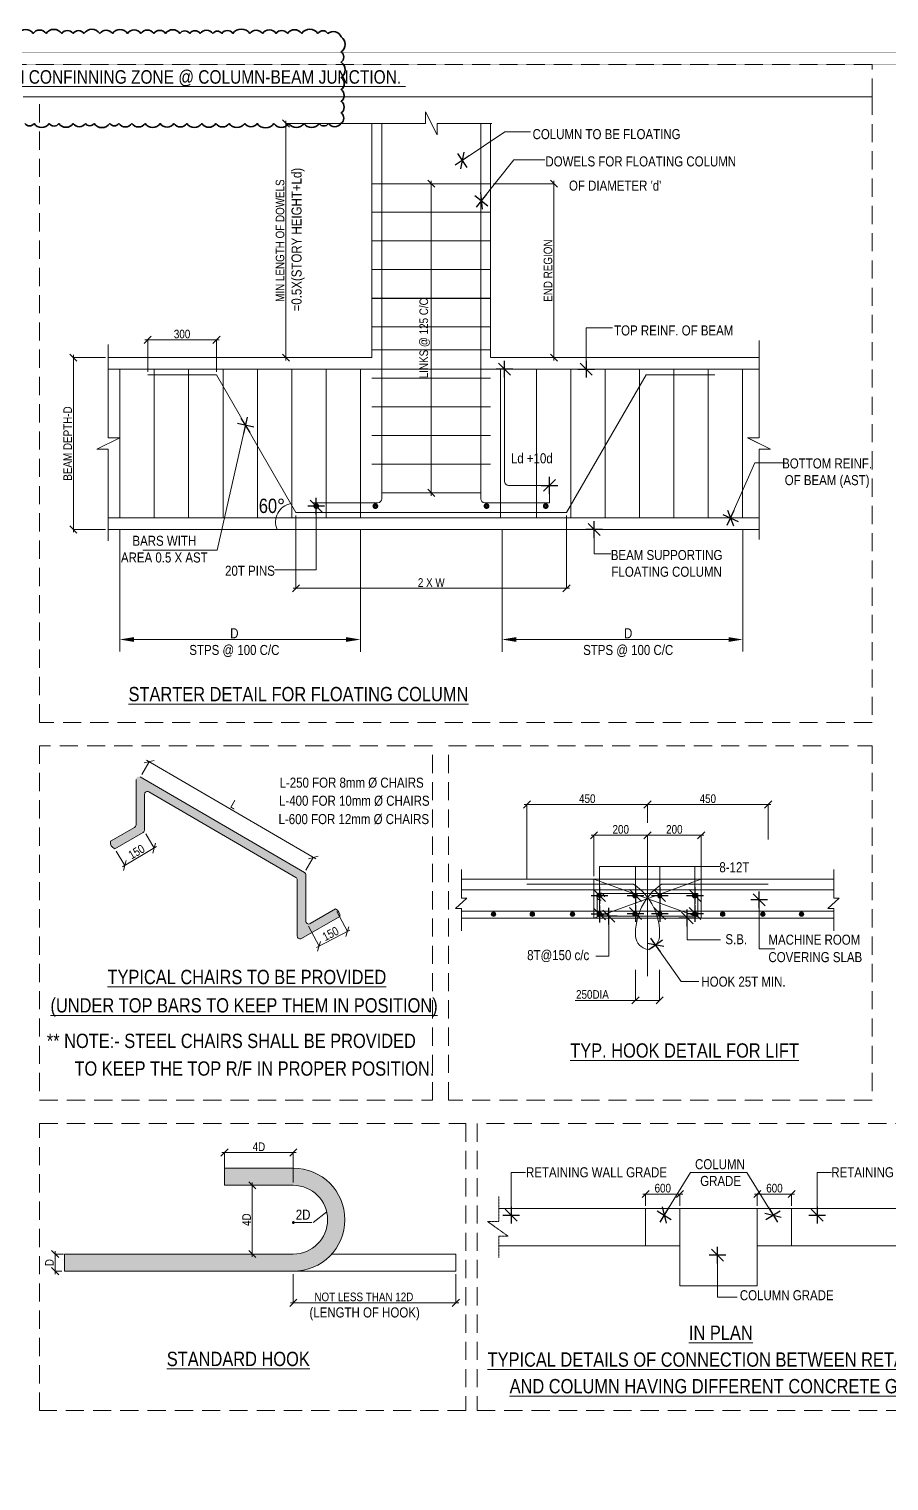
# Model space of a CAD drawing. Header units: millimetres. Extents: x 1112055 to 3390982, y -148532 to 766891.
# Drawn here: x 2578065 to 2608100, y 265934 to 316647 of the extents above; entities that cross this region are included whole.
import ezdxf
from ezdxf.enums import TextEntityAlignment as Align

# ---------------------------------------------------------------- set-up
doc = ezdxf.new("R2010")
doc.units = ezdxf.units.MM
doc.header["$PDMODE"] = 35
doc.header["$PDSIZE"] = -25
doc.linetypes.add('Hidden', pattern=[9.525, 6.35, -3.175])
for name, color, linetype, lineweight in [('B BEAM', 148, 'Continuous', 13), ('B BEAM IN LINE', 250, 'Continuous', 0), ('B COLUMN', 1, 'Hidden', 9), ('B FOOTING', 49, 'Continuous', 20), ('B STEEL', 34, 'Continuous', 15), ('B STEEL TEXT', 7, 'Continuous', 15), ('B TITLE BLOCK', 250, 'Continuous', 0), ('B-COL NO', 7, 'Continuous', 5), ('B-P.C.C', 250, 'Continuous', 9), ('B-ST DIM', 250, 'Continuous', 18)]:
    doc.layers.add(name, color=color, linetype=linetype, lineweight=lineweight)
doc.styles.add('Q1', font='g13f12d.shx', dxfattribs={"width": 0.8})
doc.styles.add('rom100', font='romans.shx', dxfattribs={"width": 0.85})
doc.styles.add('SWINC', font='swissc.ttf')
doc.dimstyles.new('BH-STD', dxfattribs={"dimscale": 0, "dimtxt": 230, "dimasz": 125, "dimexe": 0, "dimexo": 100, "dimgap": 50, "dimtad": 1, "dimdec": 0, "dimzin": 1, "dimdsep": 46, "dimtxsty": 'Q1', "dimblk": 'ARCHTICK', "dimcen": 1, "dimdle": 100, "dimclrd": 250, "dimclre": 250, "dimclrt": 256, "dimadec": 0, "dimazin": 0, "dimtfac": 1, "dimtdec": 0, "dimtix": 1, "dimtofl": 0, "dimtmove": 0, "dimatfit": 2, "dimfxl": 1, "dimtolj": 1, "dimtzin": 0, "dimlwd": 9, "dimlwe": 9, "dimarcsym": 0})
doc.dimstyles.new('MM100', dxfattribs={"dimscale": 100, "dimtxt": 3, "dimasz": 0.5, "dimexe": 0.5, "dimexo": 1, "dimgap": 0.375, "dimtad": 1, "dimdec": 0, "dimdsep": 46, "dimtxsty": 'rom100', "dimblk1": 'TICK', "dimblk2": 'TICK', "dimsah": 1, "dimcen": 1, "dimdle": 0.5, "dimse1": 1, "dimse2": 1, "dimclrd": 256, "dimclre": 256, "dimclrt": 256, "dimadec": 0, "dimazin": 0, "dimtfac": 1, "dimtdec": 0, "dimtix": 1, "dimtmove": 0, "dimatfit": 3, "dimldrblk": 'TICK', "dimfxl": 1, "dimtolj": 1, "dimtzin": 0, "dimarcsym": 0})

# ---------------------------------------------------------------- blocks, each defined once
blk = doc.blocks.new('_Oblique')
at = {"color": 0, "linetype": 'ByBlock', "lineweight": -2}
blk.add_line((-0.5, -0.5), (0.5, 0.5), dxfattribs=at)
blk = doc.blocks.new('*D2458')
at = {"layer": 'B-ST DIM', "lineweight": 0, "transparency": 16777216}
for p, q in [((2578978, 273960), (2578978, 273160)), ((2579264, 273860), (2578978, 273860)), ((2579205, 273260), (2578978, 273260))]:
    blk.add_line(p, q, dxfattribs=at)
at = {"layer": 'Defpoints', "color": 0, "transparency": 16777216}
for p in [(2579364, 273860), (2578978, 273260), (2579305, 273260)]:
    blk.add_point(p, dxfattribs=at)
at = {"layer": 'B-ST DIM', "lineweight": 0, "transparency": 16777216, "xscale": 250, "yscale": 250, "zscale": 250}
for p, rotation in [((2578978, 273860), 90), ((2578978, 273260), 270)]:
    blk.add_blockref('_Oblique', p, dxfattribs=dict(at, rotation=rotation))
at = {"layer": 'B-ST DIM', "color": 6, "transparency": 16777216, "insert": (2578778, 273560), "char_height": 300, "attachment_point": 5, "rotation": 90, "style": 'SWINC'}
blk.add_mtext('\\A1;D', dxfattribs=at)
blk = doc.blocks.new('*D2398')
at = {"layer": 'B-ST DIM', "lineweight": 0, "transparency": 16777216}
for p, q in [((2584794, 277406), (2587394, 277406)), ((2584894, 276360), (2584894, 277406)), ((2587294, 276360), (2587294, 277406))]:
    blk.add_line(p, q, dxfattribs=at)
at = {"layer": 'Defpoints', "color": 0, "transparency": 16777216}
for p in [(2587294, 277406), (2584894, 276260), (2587294, 276260)]:
    blk.add_point(p, dxfattribs=at)
at = {"layer": 'B-ST DIM', "lineweight": 0, "transparency": 16777216, "xscale": 250, "yscale": 250, "zscale": 250, "rotation": 180}
blk.add_blockref('_Oblique', (2584894, 277406), dxfattribs=at)
at = {"layer": 'B-ST DIM', "lineweight": 0, "transparency": 16777216, "xscale": 250, "yscale": 250, "zscale": 250}
blk.add_blockref('_Oblique', (2587294, 277406), dxfattribs=at)
at = {"layer": 'B-ST DIM', "color": 6, "transparency": 16777216, "insert": (2586094, 277607), "char_height": 300, "attachment_point": 5, "style": 'SWINC'}
blk.add_mtext('\\A1;4D', dxfattribs=at)
blk = doc.blocks.new('*D2399')
at = {"layer": 'B-ST DIM', "lineweight": 0, "transparency": 16777216}
for p, q in [((2584994, 276260), (2585862, 276260)), ((2585862, 276360), (2585862, 273760)), ((2584994, 273860), (2585862, 273860))]:
    blk.add_line(p, q, dxfattribs=at)
at = {"layer": 'Defpoints', "color": 0, "transparency": 16777216}
for p in [(2584894, 276260), (2584894, 273860), (2585862, 273860)]:
    blk.add_point(p, dxfattribs=at)
at = {"layer": 'B-ST DIM', "lineweight": 0, "transparency": 16777216, "xscale": 250, "yscale": 250, "zscale": 250}
for p, rotation in [((2585862, 276260), 90), ((2585862, 273860), 270)]:
    blk.add_blockref('_Oblique', p, dxfattribs=dict(at, rotation=rotation))
at = {"layer": 'B-ST DIM', "color": 6, "transparency": 16777216, "insert": (2585662, 275060), "char_height": 300, "attachment_point": 5, "rotation": 90, "style": 'SWINC'}
blk.add_mtext('\\A1;4D', dxfattribs=at)
blk = doc.blocks.new('_ArchTick')
at = {"color": 0, "linetype": 'ByBlock', "const_width": 0.15}
blk.add_lwpolyline([(-0.5, -0.5), (0.5, 0.5)], dxfattribs=at)
blk = doc.blocks.new('*D2400')
at = {"layer": 'B-ST DIM', "lineweight": 0, "transparency": 16777216}
for p, q in [((2587294, 273160), (2587294, 272154)), ((2592972, 273160), (2592972, 272154)), ((2587194, 272154), (2593072, 272154))]:
    blk.add_line(p, q, dxfattribs=at)
at = {"layer": 'Defpoints', "color": 0, "transparency": 16777216}
for p in [(2587294, 273260), (2592972, 273260), (2592972, 272154)]:
    blk.add_point(p, dxfattribs=at)
at = {"layer": 'B-ST DIM', "lineweight": 0, "transparency": 16777216, "xscale": 250, "yscale": 250, "zscale": 250, "rotation": 180}
blk.add_blockref('_Oblique', (2587294, 272154), dxfattribs=at)
at = {"layer": 'B-ST DIM', "lineweight": 0, "transparency": 16777216, "xscale": 250, "yscale": 250, "zscale": 250}
blk.add_blockref('_Oblique', (2592972, 272154), dxfattribs=at)
at = {"layer": 'B-ST DIM', "color": 6, "transparency": 16777216, "insert": (2589759, 272361), "char_height": 300, "attachment_point": 5, "style": 'SWINC'}
blk.add_mtext('\\A1;NOT LESS THAN 12D', dxfattribs=at)
blk = doc.blocks.new('*D2401')
at = {"layer": 'B-ST DIM', "lineweight": 0, "transparency": 16777216}
for p, q in [((2582522, 288089), (2581324, 287379)), ((2582139, 288539), (2582436, 288038)), ((2581113, 287932), (2581410, 287430))]:
    blk.add_line(p, q, dxfattribs=at)
at = {"layer": 'Defpoints', "color": 0, "transparency": 16777216}
for p in [(2582088, 288625), (2581062, 288018), (2581410, 287430)]:
    blk.add_point(p, dxfattribs=at)
at = {"layer": 'B-ST DIM', "lineweight": 0, "transparency": 16777216, "xscale": 250, "yscale": 250, "zscale": 250}
for p, rotation in [((2582436, 288038), 30.64380452613526), ((2581410, 287430), 210.6438045261353)]:
    blk.add_blockref('_Oblique', p, dxfattribs=dict(at, rotation=rotation))
at = {"layer": 'B-ST DIM', "color": 6, "transparency": 16777216, "insert": (2581819, 287910), "char_height": 300, "attachment_point": 5, "rotation": 30.6438, "style": 'SWINC'}
blk.add_mtext('\\A1;150', dxfattribs=at)
blk = doc.blocks.new('*D2402')
at = {"layer": 'B-ST DIM', "lineweight": 0, "transparency": 16777216}
for p, q in [((2582173, 291106), (2588079, 287664)), ((2582002, 290613), (2582260, 291056)), ((2587734, 287271), (2587992, 287714))]:
    blk.add_line(p, q, dxfattribs=at)
at = {"layer": 'Defpoints', "color": 0, "transparency": 16777216}
for p in [(2581951, 290526), (2587992, 287714), (2587684, 287185)]:
    blk.add_point(p, dxfattribs=at)
at = {"layer": 'B-ST DIM', "lineweight": 0, "transparency": 16777216, "xscale": 250, "yscale": 250, "zscale": 250}
for p, rotation in [((2582260, 291056), 149.7623247174604), ((2587992, 287714), 329.7623247174605)]:
    blk.add_blockref('_Oblique', p, dxfattribs=dict(at, rotation=rotation))
at = {"layer": 'B-ST DIM', "color": 6, "transparency": 16777216, "insert": (2585227, 289558), "char_height": 300, "attachment_point": 5, "rotation": 329.7623, "style": 'SWINC'}
blk.add_mtext('\\A1;L', dxfattribs=at)
blk = doc.blocks.new('*D2403')
at = {"layer": 'B-ST DIM', "lineweight": 0, "transparency": 16777216}
for p, q in [((2588819, 285825), (2589184, 285121)), ((2587830, 285312), (2588195, 284608)), ((2588106, 284562), (2589273, 285167))]:
    blk.add_line(p, q, dxfattribs=at)
at = {"layer": 'Defpoints', "color": 0, "transparency": 16777216}
for p in [(2588773, 285914), (2587784, 285400), (2589184, 285121)]:
    blk.add_point(p, dxfattribs=at)
at = {"layer": 'B-ST DIM', "lineweight": 0, "transparency": 16777216, "xscale": 250, "yscale": 250, "zscale": 250}
for p, rotation in [((2589184, 285121), 27.42871202112478), ((2588195, 284608), 207.4287120211248)]:
    blk.add_blockref('_Oblique', p, dxfattribs=dict(at, rotation=rotation))
at = {"layer": 'B-ST DIM', "color": 6, "transparency": 16777216, "insert": (2588596, 285046), "char_height": 300, "attachment_point": 5, "rotation": 27.4287, "style": 'SWINC'}
blk.add_mtext('\\A1;150', dxfattribs=at)
blk = doc.blocks.new('TICK')
for p, q in [((-1.17, 0), (1.17, 0)), ((-0.83, -0.83), (0.83, 0.83)), ((0, -1.17), (0, 1.17))]:
    blk.add_line(p, q)
blk = doc.blocks.new('*D2404')
at = {"layer": 'B-ST DIM', "lineweight": 0, "transparency": 16777216}
for p, q in [((2599248, 283788), (2599248, 282721)), ((2600088, 283788), (2600088, 282721)), ((2599248, 282721), (2597138, 282721)), ((2600088, 282721), (2599148, 282721))]:
    blk.add_line(p, q, dxfattribs=at)
at = {"layer": 'Defpoints', "color": 0, "transparency": 16777216}
for p in [(2599248, 283888), (2600088, 283888), (2600088, 282721)]:
    blk.add_point(p, dxfattribs=at)
at = {"layer": 'B-ST DIM', "lineweight": 0, "transparency": 16777216, "xscale": 250, "yscale": 250, "zscale": 250, "rotation": 180}
blk.add_blockref('_Oblique', (2599248, 282721), dxfattribs=at)
at = {"layer": 'B-ST DIM', "lineweight": 0, "transparency": 16777216, "xscale": 250, "yscale": 250, "zscale": 250}
blk.add_blockref('_Oblique', (2600088, 282721), dxfattribs=at)
at = {"layer": 'B-ST DIM', "color": 6, "transparency": 16777216, "insert": (2597743, 282925), "char_height": 300, "attachment_point": 5, "style": 'SWINC'}
blk.add_mtext('\\A1;250DIA', dxfattribs=at)
blk = doc.blocks.new('*D2405')
at = {"layer": 'B-ST DIM', "lineweight": 0, "transparency": 16777216}
for p, q in [((2601639, 288487), (2599568, 288487)), ((2599668, 287092), (2599668, 288487)), ((2601539, 286982), (2601539, 288487))]:
    blk.add_line(p, q, dxfattribs=at)
at = {"layer": 'Defpoints', "color": 0, "transparency": 16777216}
for p in [(2599668, 288487), (2599668, 286992), (2601539, 286882)]:
    blk.add_point(p, dxfattribs=at)
at = {"layer": 'B-ST DIM', "lineweight": 0, "transparency": 16777216, "xscale": 250, "yscale": 250, "zscale": 250, "rotation": 180}
blk.add_blockref('_Oblique', (2599668, 288487), dxfattribs=at)
at = {"layer": 'B-ST DIM', "lineweight": 0, "transparency": 16777216, "xscale": 250, "yscale": 250, "zscale": 250}
blk.add_blockref('_Oblique', (2601539, 288487), dxfattribs=at)
at = {"layer": 'B-ST DIM', "color": 6, "transparency": 16777216, "insert": (2600604, 288691), "char_height": 300, "attachment_point": 5, "style": 'SWINC'}
blk.add_mtext('\\A1;200', dxfattribs=at)
blk = doc.blocks.new('*D2406')
at = {"layer": 'B-ST DIM', "lineweight": 0, "transparency": 16777216}
for p, q in [((2603979, 289559), (2599568, 289559)), ((2599668, 288925), (2599668, 289559)), ((2603879, 288341), (2603879, 289559))]:
    blk.add_line(p, q, dxfattribs=at)
at = {"layer": 'Defpoints', "color": 0, "transparency": 16777216}
for p in [(2599668, 289559), (2599668, 288825), (2603879, 288241)]:
    blk.add_point(p, dxfattribs=at)
at = {"layer": 'B-ST DIM', "lineweight": 0, "transparency": 16777216, "xscale": 250, "yscale": 250, "zscale": 250, "rotation": 180}
blk.add_blockref('_Oblique', (2599668, 289559), dxfattribs=at)
at = {"layer": 'B-ST DIM', "lineweight": 0, "transparency": 16777216, "xscale": 250, "yscale": 250, "zscale": 250}
blk.add_blockref('_Oblique', (2603879, 289559), dxfattribs=at)
at = {"layer": 'B-ST DIM', "color": 6, "transparency": 16777216, "insert": (2601773, 289763), "char_height": 300, "attachment_point": 5, "style": 'SWINC'}
blk.add_mtext('\\A1;450', dxfattribs=at)
blk = doc.blocks.new('*D2407')
at = {"layer": 'B-ST DIM', "lineweight": 0, "transparency": 16777216}
for p, q in [((2595357, 289559), (2599768, 289559)), ((2595457, 286955), (2595457, 289559)), ((2599668, 288925), (2599668, 289559))]:
    blk.add_line(p, q, dxfattribs=at)
at = {"layer": 'Defpoints', "color": 0, "transparency": 16777216}
for p in [(2599668, 289559), (2599668, 288825), (2595457, 286855)]:
    blk.add_point(p, dxfattribs=at)
at = {"layer": 'B-ST DIM', "lineweight": 0, "transparency": 16777216, "xscale": 250, "yscale": 250, "zscale": 250, "rotation": 180}
blk.add_blockref('_Oblique', (2595457, 289559), dxfattribs=at)
at = {"layer": 'B-ST DIM', "lineweight": 0, "transparency": 16777216, "xscale": 250, "yscale": 250, "zscale": 250}
blk.add_blockref('_Oblique', (2599668, 289559), dxfattribs=at)
at = {"layer": 'B-ST DIM', "color": 6, "transparency": 16777216, "insert": (2597563, 289763), "char_height": 300, "attachment_point": 5, "style": 'SWINC'}
blk.add_mtext('\\A1;450', dxfattribs=at)
blk = doc.blocks.new('*D2408')
at = {"layer": 'B-ST DIM', "lineweight": 0, "transparency": 16777216}
for p, q in [((2597697, 288487), (2599768, 288487)), ((2597797, 287055), (2597797, 288487)), ((2599668, 287092), (2599668, 288487))]:
    blk.add_line(p, q, dxfattribs=at)
at = {"layer": 'Defpoints', "color": 0, "transparency": 16777216}
for p in [(2599668, 288487), (2597797, 286955), (2599668, 286992)]:
    blk.add_point(p, dxfattribs=at)
at = {"layer": 'B-ST DIM', "lineweight": 0, "transparency": 16777216, "xscale": 250, "yscale": 250, "zscale": 250, "rotation": 180}
blk.add_blockref('_Oblique', (2597797, 288487), dxfattribs=at)
at = {"layer": 'B-ST DIM', "lineweight": 0, "transparency": 16777216, "xscale": 250, "yscale": 250, "zscale": 250}
blk.add_blockref('_Oblique', (2599668, 288487), dxfattribs=at)
at = {"layer": 'B-ST DIM', "color": 6, "transparency": 16777216, "insert": (2598732, 288691), "char_height": 300, "attachment_point": 5, "style": 'SWINC'}
blk.add_mtext('\\A1;200', dxfattribs=at)
blk = doc.blocks.new('*D2420')
at = {"layer": 'B-ST DIM', "lineweight": 0, "transparency": 16777216}
for p, q in [((2600900, 275956), (2599500, 275956)), ((2599600, 275549), (2599600, 275956)), ((2600800, 275549), (2600800, 275956))]:
    blk.add_line(p, q, dxfattribs=at)
at = {"layer": 'Defpoints', "color": 0, "transparency": 16777216}
for p in [(2599600, 275956), (2599600, 275449), (2600800, 275449)]:
    blk.add_point(p, dxfattribs=at)
at = {"layer": 'B-ST DIM', "lineweight": 0, "transparency": 16777216, "xscale": 250, "yscale": 250, "zscale": 250, "rotation": 180}
blk.add_blockref('_Oblique', (2599600, 275956), dxfattribs=at)
at = {"layer": 'B-ST DIM', "lineweight": 0, "transparency": 16777216, "xscale": 250, "yscale": 250, "zscale": 250}
blk.add_blockref('_Oblique', (2600800, 275956), dxfattribs=at)
at = {"layer": 'B-ST DIM', "color": 6, "transparency": 16777216, "insert": (2600200, 276160), "char_height": 300, "attachment_point": 5, "style": 'SWINC'}
blk.add_mtext('\\A1;600', dxfattribs=at)
blk = doc.blocks.new('*D2421')
at = {"layer": 'B-ST DIM', "lineweight": 0, "transparency": 16777216}
for p, q in [((2603400, 275956), (2604800, 275956)), ((2603500, 275549), (2603500, 275956)), ((2604700, 275549), (2604700, 275956))]:
    blk.add_line(p, q, dxfattribs=at)
at = {"layer": 'Defpoints', "color": 0, "transparency": 16777216}
for p in [(2604700, 275956), (2603500, 275449), (2604700, 275449)]:
    blk.add_point(p, dxfattribs=at)
at = {"layer": 'B-ST DIM', "lineweight": 0, "transparency": 16777216, "xscale": 250, "yscale": 250, "zscale": 250, "rotation": 180}
blk.add_blockref('_Oblique', (2603500, 275956), dxfattribs=at)
at = {"layer": 'B-ST DIM', "lineweight": 0, "transparency": 16777216, "xscale": 250, "yscale": 250, "zscale": 250}
blk.add_blockref('_Oblique', (2604700, 275956), dxfattribs=at)
at = {"layer": 'B-ST DIM', "color": 6, "transparency": 16777216, "insert": (2604100, 276160), "char_height": 300, "attachment_point": 5, "style": 'SWINC'}
blk.add_mtext('\\A1;600', dxfattribs=at)
blk = doc.blocks.new('*D2427')
at = {"layer": 'B-ST DIM', "lineweight": 0, "transparency": 16777216}
for p, q in [((2579614, 305269), (2579614, 299069)), ((2580733, 305169), (2579614, 305169)), ((2580733, 299169), (2579614, 299169))]:
    blk.add_line(p, q, dxfattribs=at)
at = {"layer": 'Defpoints', "color": 0, "transparency": 16777216}
for p in [(2580833, 305169), (2579614, 299169), (2580833, 299169)]:
    blk.add_point(p, dxfattribs=at)
at = {"layer": 'B-ST DIM', "lineweight": 0, "transparency": 16777216, "xscale": 250, "yscale": 250, "zscale": 250}
for p, rotation in [((2579614, 305169), 90), ((2579614, 299169), 270)]:
    blk.add_blockref('_Oblique', p, dxfattribs=dict(at, rotation=rotation))
at = {"layer": 'B-ST DIM', "color": 6, "transparency": 16777216, "insert": (2579414, 302169), "char_height": 300, "attachment_point": 5, "rotation": 90, "style": 'SWINC'}
blk.add_mtext('\\A1;BEAM DEPTH-D', dxfattribs=at)
blk = doc.blocks.new('*D2428')
at = {"layer": 'B-ST DIM', "lineweight": 0, "transparency": 16777216}
for p, q in [((2584710, 305789), (2582110, 305789)), ((2582210, 304669), (2582210, 305789)), ((2584610, 304669), (2584610, 305789))]:
    blk.add_line(p, q, dxfattribs=at)
at = {"layer": 'Defpoints', "color": 0, "transparency": 16777216}
for p in [(2582210, 305789), (2582210, 304569), (2584610, 304569)]:
    blk.add_point(p, dxfattribs=at)
at = {"layer": 'B-ST DIM', "lineweight": 0, "transparency": 16777216, "xscale": 250, "yscale": 250, "zscale": 250, "rotation": 180}
blk.add_blockref('_Oblique', (2582210, 305789), dxfattribs=at)
at = {"layer": 'B-ST DIM', "lineweight": 0, "transparency": 16777216, "xscale": 250, "yscale": 250, "zscale": 250}
blk.add_blockref('_Oblique', (2584610, 305789), dxfattribs=at)
at = {"layer": 'B-ST DIM', "color": 6, "transparency": 16777216, "insert": (2583410, 305992), "char_height": 300, "attachment_point": 5, "style": 'SWINC'}
blk.add_mtext('\\A1;300', dxfattribs=at)
blk = doc.blocks.new('*D2429')
at = {"layer": 'B-ST DIM', "lineweight": 0, "transparency": 16777216}
for p, q in [((2587040, 313446), (2587040, 305069)), ((2590286, 313346), (2587040, 313346)), ((2589940, 305169), (2587040, 305169))]:
    blk.add_line(p, q, dxfattribs=at)
at = {"layer": 'Defpoints', "color": 0, "transparency": 16777216}
for p in [(2590386, 313346), (2587040, 305169), (2590040, 305169)]:
    blk.add_point(p, dxfattribs=at)
at = {"layer": 'B-ST DIM', "lineweight": 0, "transparency": 16777216, "xscale": 250, "yscale": 250, "zscale": 250}
for p, rotation in [((2587040, 313346), 90), ((2587040, 305169), 270)]:
    blk.add_blockref('_Oblique', p, dxfattribs=dict(at, rotation=rotation))
at = {"layer": 'B-ST DIM', "color": 6, "transparency": 16777216, "insert": (2586833, 309257), "char_height": 300, "attachment_point": 5, "rotation": 90, "style": 'SWINC'}
blk.add_mtext('\\A1;MIN LENGTH OF DOWELS', dxfattribs=at)
blk = doc.blocks.new('*D2430')
at = {"layer": 'B-ST DIM', "lineweight": 0, "transparency": 16777216}
for p, q in [((2594288, 311245), (2596398, 311245)), ((2596398, 311345), (2596398, 305069)), ((2594288, 305169), (2596398, 305169))]:
    blk.add_line(p, q, dxfattribs=at)
at = {"layer": 'Defpoints', "color": 0, "transparency": 16777216}
for p in [(2594188, 311245), (2594188, 305169), (2596398, 305169)]:
    blk.add_point(p, dxfattribs=at)
at = {"layer": 'B-ST DIM', "lineweight": 0, "transparency": 16777216, "xscale": 250, "yscale": 250, "zscale": 250}
for p, rotation in [((2596398, 311245), 90), ((2596398, 305169), 270)]:
    blk.add_blockref('_Oblique', p, dxfattribs=dict(at, rotation=rotation))
at = {"layer": 'B-ST DIM', "color": 6, "transparency": 16777216, "insert": (2596191, 308207), "char_height": 300, "attachment_point": 5, "rotation": 90, "style": 'SWINC'}
blk.add_mtext('\\A1;END REGION', dxfattribs=at)
blk = doc.blocks.new('*D2431')
at = {"layer": 'B-ST DIM', "lineweight": 0, "transparency": 16777216}
for p, q in [((2592114, 311345), (2592114, 300348)), ((2592214, 311245), (2592114, 311245)), ((2592214, 300448), (2592114, 300448))]:
    blk.add_line(p, q, dxfattribs=at)
at = {"layer": 'Defpoints', "color": 0, "transparency": 16777216}
for p in [(2592114, 311245), (2592114, 300448), (2592114, 300448)]:
    blk.add_point(p, dxfattribs=at)
at = {"layer": 'B-ST DIM', "lineweight": 0, "transparency": 16777216, "xscale": 250, "yscale": 250, "zscale": 250}
for p, rotation in [((2592114, 311245), 90), ((2592114, 300448), 270)]:
    blk.add_blockref('_Oblique', p, dxfattribs=dict(at, rotation=rotation))
at = {"layer": 'B-ST DIM', "color": 6, "transparency": 16777216, "insert": (2591882, 305846), "char_height": 300, "attachment_point": 5, "rotation": 90, "style": 'SWINC'}
blk.add_mtext('\\A1;LINKS @ 125 C/C', dxfattribs=at)
blk = doc.blocks.new('*D2432')
at = {"layer": 'B-ST DIM', "lineweight": 0, "transparency": 16777216}
for p, q in [((2587389, 299656), (2587389, 297113)), ((2596839, 299656), (2596839, 297113)), ((2587289, 297113), (2596939, 297113))]:
    blk.add_line(p, q, dxfattribs=at)
at = {"layer": 'Defpoints', "color": 0, "transparency": 16777216}
for p in [(2587389, 299756), (2596839, 299756), (2596839, 297113)]:
    blk.add_point(p, dxfattribs=at)
at = {"layer": 'B-ST DIM', "lineweight": 0, "transparency": 16777216, "xscale": 250, "yscale": 250, "zscale": 250, "rotation": 180}
blk.add_blockref('_Oblique', (2587389, 297113), dxfattribs=at)
at = {"layer": 'B-ST DIM', "lineweight": 0, "transparency": 16777216, "xscale": 250, "yscale": 250, "zscale": 250}
blk.add_blockref('_Oblique', (2596839, 297113), dxfattribs=at)
at = {"layer": 'B-ST DIM', "color": 6, "transparency": 16777216, "insert": (2592114, 297314), "char_height": 300, "attachment_point": 5, "style": 'SWINC'}
blk.add_mtext('\\A1;2 X W', dxfattribs=at)

msp = doc.modelspace()

# ---------------------------------------------------------------- hatches: boundary and pattern name
at = {"layer": 'B STEEL', "ltscale": 5}
for points in [[(2581951.2, 290526.1, 0.5773503), (2581801.2, 290439.5), (2581801.2, 288848.5, -0.2679492), (2581751.2, 288761.9), (2580912, 288277.4, 0.411295), (2581062, 288017.6), (2582051.2, 288588.7, 0.2679492), (2582101.2, 288675.3), (2582101.2, 289919.9, -0.5804423), (2582252, 290006.1), (2587383.7, 287011.5, -0.2679492), (2587433.7, 286924.9), (2587433.7, 284967.3, 0.5773503), (2587583.7, 284880.7), (2588922.9, 285653.9, 0.3034434), (2588772.9, 285913.7), (2587883.7, 285400.3, -0.5773503), (2587733.7, 285486.9), (2587733.7, 287098.1, 0.2657274), (2587684.4, 287184.3)], [(2597918.7, 286372.6, 1), (2598076.4, 286372.6, 1)], [(2599149.4, 286377.8, 1), (2599307.1, 286377.8, 1)], [(2600015.1, 286377.8, 1), (2600172.7, 286377.8, 1)], [(2601232.8, 286378.6, 1), (2601390.5, 286378.6, 1)], [(2594211.5, 285728.6, 1), (2594369.1, 285728.6, 1)], [(2595562.8, 285728.6, 1), (2595720.4, 285728.6, 1)], [(2596967.4, 285728.6, 1), (2597125.1, 285728.6, 1)], [(2597908.6, 285737.5, 1), (2598066.2, 285737.5, 1)], [(2599149.4, 285737.5, 1), (2599307.1, 285737.5, 1)], [(2600015.1, 285737.5, 1), (2600172.7, 285737.5, 1)], [(2601232.8, 285737.5, 1), (2601390.5, 285737.5, 1)], [(2602210.9, 285728.6, 1), (2602368.6, 285728.6, 1)], [(2603615.6, 285728.6, 1), (2603773.2, 285728.6, 1)], [(2604966.9, 285728.6, 1), (2605124.5, 285728.6, 1)], [(2587293.8, 273859.8), (2579305.3, 273859.8), (2579305.3, 273259.8), (2587293.8, 273259.8, 1), (2587293.8, 276859.8), (2584893.8, 276859.8), (2584893.8, 276259.8), (2587293.8, 276259.8, -1)]]:
    msp.add_hatch(color=256, dxfattribs=at).paths.add_polyline_path(points)

# ---------------------------------------------------------------- linework, layer by layer
at = {"color": 2, "lineweight": 35}
msp.add_lwpolyline([(2577922.3, 313345.7, 0.5205671), (2578238.6, 313345.7, 0.5205671), (2578771.2, 313345.7, 0.5205671), (2579105.8, 313345.7, 0.5205671), (2579607.3, 313345.7, 0.5205671), (2580035.5, 313345.7, 0.5205671), (2580335.9, 313345.7, 0.5205671), (2580887.5, 313345.7, 0.5205671), (2581201.8, 313345.7, 0.5205671), (2581654.1, 313345.7, 0.5205671), (2582117.1, 313345.7, 0.5205671), (2582650.3, 313345.7, 0.5205671), (2583124.2, 313345.7, 0.5205671), (2583574.1, 313345.7, 0.5205671), (2584095.3, 313345.7, 0.5205671), (2584594.2, 313345.7, 0.5205671), (2585051.7, 313345.7, 0.5205671), (2585597.1, 313345.7, 0.5205671), (2586036.2, 313345.7, 0.5205671), (2586619.9, 313345.7, 0.5205671), (2587136.6, 313345.7, 0.5205671), (2587667.3, 313345.7, 0.5205671), (2588198.7, 313345.7, 0.5205671), (2588526.1, 313345.7, 0.5205671), (2588959.5, 313345.7, 0.5205671), (2588965.6, 313719, 0.5205671), (2588965.6, 314122.9, 0.5205671), (2588965.6, 314531.4, 0.5205671), (2588965.6, 314955.9, 0.5205671), (2588965.6, 315485, 0.5205671), (2588965.6, 315848.1, 0.5205671), (2588965.6, 316373.1, 0.5205671), (2588506.6, 316492.9, 0.5205671), (2588154.7, 316492.9, 0.5205671), (2587588.3, 316492.9, 0.5205671), (2587087.6, 316492.9, 0.5205671), (2586698.4, 316492.9, 0.5205671), (2586216.7, 316492.9, 0.5205671), (2585777, 316492.9, 0.5205671), (2585186.9, 316492.9, 0.5205671), (2584798.9, 316492.9, 0.5205671), (2584483.6, 316492.9, 0.5205671), (2584042.4, 316492.9, 0.5205671), (2583676, 316492.9, 0.5205671), (2583332.3, 316492.9, 0.5205671), (2582834.7, 316492.9, 0.5205671), (2582422.6, 316492.9, 0.5205671), (2581970.5, 316492.9, 0.5205671), (2581503.6, 316492.9, 0.5205671), (2580977.9, 316492.9, 0.5205671), (2580537.9, 316492.9, 0.5205671), (2579981.3, 316492.9, 0.5205671), (2579600.9, 316492.9, 0.5205671), (2579206.7, 316492.9, 0.5205671), (2578659.9, 316492.9, 0.5205671), (2578209.9, 316492.9, 0.5205671), (2577684.1, 316492.9, 0.5205671)], format="xyb", dxfattribs=at)
at = {"layer": 'B BEAM'}
for p, q in [((2599668, 283565.6), (2599668, 288111)), ((2593164.2, 286286.9), (2593164.2, 287286.4)), ((2606171.8, 286286.9), (2606171.8, 287286.4)), ((2593164.2, 286954.9), (2606171.8, 286954.9)), ((2597796.6, 285596), (2597796.6, 286954.9)), ((2601539.4, 285596), (2601539.4, 286954.9)), ((2592960.5, 285931.4), (2593354.2, 286286.9)), ((2593354.2, 286286.9), (2593164.2, 286286.9)), ((2605968.1, 285931.4), (2606361.9, 286286.9)), ((2606361.9, 286286.9), (2606171.8, 286286.9)), ((2593164.2, 285931.4), (2592960.5, 285931.4)), ((2593164.2, 285151.9), (2593164.2, 285931.4)), ((2593164.2, 285596), (2606171.8, 285596)), ((2606171.8, 285931.4), (2605968.1, 285931.4)), ((2606171.8, 285151.9), (2606171.8, 285931.4))]:
    msp.add_line(p, q, dxfattribs=at)
msp.add_circle((2597987.4, 285737.5), 78.8, dxfattribs=at)
at = {"layer": 'B BEAM IN LINE', "color": 250, "linetype": 'Hidden', "lineweight": 0, "ltscale": 750}
for p, q in [((2597796.6, 285596), (2601539.4, 286954.9)), ((2597796.6, 286954.9), (2601539.4, 285596))]:
    msp.add_line(p, q, dxfattribs=at)
at = {"layer": 'B COLUMN', "linetype": 'Continuous'}
for p, q in [((2599600.1, 274149.2), (2599600.1, 275449.2)), ((2604700.1, 274149.2), (2604700.1, 275449.2))]:
    msp.add_line(p, q, dxfattribs=at)
at = {"layer": 'B COLUMN'}
msp.add_lwpolyline([(2594475.8, 273725.2), (2594475.8, 274483.6), (2594796.9, 274483.6), (2594083, 274994.1), (2594471.1, 274994.1), (2594471.1, 275864.7)], dxfattribs=at)
at = {"layer": 'B COLUMN', "linetype": 'Continuous'}
for points in [[(2594471.1, 275449.2), (2609829.2, 275449.2)], [(2603500.1, 272749.2), (2603500.1, 272749.2), (2603500.1, 272749.2), (2603500.1, 272749.2), (2603500.1, 272749.2), (2603500.1, 275449.2), (2600800.1, 275449.2), (2600800.1, 272749.2), (2603500.1, 272749.2)], [(2594475.8, 274149.2), (2600800.1, 274149.2)], [(2603500.1, 274149.2), (2609824.5, 274149.2)]]:
    msp.add_lwpolyline(points, dxfattribs=at)
at = {"layer": 'B FOOTING'}
for p, q in [((2590040.4, 313352.6), (2590040.4, 305168.5)), ((2594187.6, 313352.6), (2594187.6, 305168.5)), ((2590040.4, 305168.5), (2580832.9, 305168.5)), ((2603567.1, 305168.5), (2594187.6, 305168.5)), ((2603567.1, 299168.5), (2580832.9, 299168.5))]:
    msp.add_line(p, q, dxfattribs=at)
for points in [[(2590000.4, 313352.6), (2591914, 313352.6), (2591914, 313752.6), (2592314, 312952.6), (2592314, 313352.6), (2594227.6, 313352.6)], [(2580832.9, 305628.2), (2580832.9, 302368.5), (2581232.9, 302368.5), (2580432.9, 301968.5), (2580832.9, 301968.5), (2580832.9, 298765.4)], [(2603567.1, 305769.5), (2603567.1, 302368.5), (2603159.1, 302368.2), (2603967.1, 301968.5), (2603567.1, 301968.5), (2603567.1, 298817.1)], [(2603567.1, 305769.5), (2603567.1, 302368.5), (2603159.1, 302368.2), (2603967.1, 301968.5), (2603567.1, 301968.5), (2603567.1, 298817.1)], [(2603567.1, 305769.5), (2603567.1, 302368.5), (2603167.1, 302368.5), (2603967.1, 301968.5), (2603567.1, 301968.5), (2603567.1, 298817.1)]]:
    msp.add_lwpolyline(points, dxfattribs=at)
at = {"layer": 'B STEEL'}
for p, q in [((2590386, 313352.6), (2590386, 300240.1)), ((2593842, 313352.6), (2593842, 300240.1)), ((2603567.1, 304768.5), (2580832.9, 304768.5)), ((2584610.1, 304568.5), (2582210.1, 304568.5)), ((2587388.9, 299755.6), (2584610.1, 304568.5)), ((2596839.2, 299755.6), (2599617.9, 304568.5)), ((2599617.9, 304568.5), (2602017.9, 304568.5)), ((2596839.2, 299755.6), (2587388.9, 299755.6)), ((2587986, 300101.9), (2590247.8, 300101.9)), ((2596242, 300101.9), (2593980.2, 300101.9)), ((2603567.1, 299568.5), (2580832.9, 299568.5)), ((2584893.8, 276859.8), (2587293.8, 276859.8)), ((2579305.3, 273859.8), (2587293.8, 273859.8)), ((2579305.3, 273859.8), (2579305.3, 273259.8)), ((2579305.3, 273259.8), (2587293.8, 273259.8))]:
    msp.add_line(p, q, dxfattribs=at)
at = {"layer": 'B STEEL', "color": 250}
for p, q in [((2594187.6, 311245.1), (2590040.4, 311245.1)), ((2594187.6, 310245.1), (2590040.4, 310245.1)), ((2594187.6, 309245.1), (2590040.4, 309245.1)), ((2594187.6, 308245.1), (2590040.4, 308245.1)), ((2594187.6, 307245.1), (2590040.4, 307245.1)), ((2590040.4, 307237.9), (2594187.6, 307237.9)), ((2594187.6, 306245.1), (2590040.4, 306245.1)), ((2594187.6, 305447.5), (2590040.4, 305447.5)), ((2581240.4, 304768.5), (2581240.4, 299568.5)), ((2582440.4, 304768.5), (2582440.4, 299568.5)), ((2583640.4, 304768.5), (2583640.4, 299568.5)), ((2584840.4, 304768.5), (2584840.4, 299568.5)), ((2586040.4, 304768.5), (2586040.4, 299568.5)), ((2587240.4, 304768.5), (2587240.4, 299568.5)), ((2588440.4, 304768.5), (2588440.4, 299568.5)), ((2589640.4, 304768.5), (2589640.4, 299568.5)), ((2594187.6, 304447.5), (2590040.4, 304447.5)), ((2594534.7, 299568.5), (2594534.7, 304768.5)), ((2595787.6, 304768.5), (2595787.6, 299568.5)), ((2596987.6, 304768.5), (2596987.6, 299568.5)), ((2598187.6, 304768.5), (2598187.6, 299568.5)), ((2599387.6, 304768.5), (2599387.6, 299568.5)), ((2600587.6, 304768.5), (2600587.6, 299568.5)), ((2601787.6, 304768.5), (2601787.6, 299568.5)), ((2602987.6, 304768.5), (2602987.6, 299568.5)), ((2594187.6, 303447.5), (2590040.4, 303447.5)), ((2594187.6, 302447.5), (2590040.4, 302447.5)), ((2594187.6, 301447.5), (2590040.4, 301447.5)), ((2590386, 300447.5), (2593842, 300447.5))]:
    msp.add_line(p, q, dxfattribs=at)
at = {"layer": 'B STEEL', "ltscale": 5}
for p, q in [((2581801.2, 288848.5), (2581801.2, 290439.5)), ((2587683.7, 287184.7), (2581951.2, 290526.1)), ((2582101.2, 288675.3), (2582101.2, 289919.9)), ((2587383.7, 287011.5), (2582251.2, 290006.5)), ((2580912, 288277.4), (2581751.2, 288761.9)), ((2581062, 288017.6), (2582051.2, 288588.7)), ((2587733.7, 285486.9), (2587733.7, 287098.1)), ((2587433.7, 284967.3), (2587433.7, 286924.9)), ((2587583.7, 284880.7), (2588922.9, 285653.9)), ((2587883.7, 285400.3), (2588772.9, 285913.7)), ((2584893.8, 276259.8), (2584893.8, 276859.8)), ((2584893.8, 276259.8), (2587293.8, 276259.8))]:
    msp.add_line(p, q, dxfattribs=at)
at = {"layer": 'B STEEL', "linetype": 'Hidden', "ltscale": 900}
for p, q in [((2588635.5, 273859.8), (2592971.6, 273859.8)), ((2592971.6, 273859.8), (2592971.6, 273259.8)), ((2587293.8, 273259.8), (2592971.6, 273259.8))]:
    msp.add_line(p, q, dxfattribs=at)
at = {"layer": 'B STEEL', "const_width": 90.5}
for points in [[(2588039.5, 299984.3, 1), (2588150.1, 299984.3, 1)], [(2590105.9, 299984.3, 1), (2590216.4, 299984.3, 1)], [(2593989.4, 299984.3, 1), (2594099.9, 299984.3, 1)], [(2596055.7, 299984.3, 1), (2596166.3, 299984.3, 1)]]:
    msp.add_lwpolyline(points, format="xyb", close=True, dxfattribs=at)
at = {"layer": 'B STEEL', "ltscale": 5}
for points in [[(2593164.2, 286583.7), (2606171.8, 286583.7)], [(2595457.3, 286776.8), (2599179.5, 286776.8)], [(2603878.7, 286776.8), (2600156.6, 286776.8)], [(2593164.2, 285830.8), (2606171.8, 285830.8)]]:
    msp.add_lwpolyline(points, dxfattribs=at)
for points in [[(2599668, 284502.6, 0.3356804), (2600087.7, 284940.5, 0.2619623), (2599179.5, 286776.8)], [(2599668, 284502.6, -0.3356804), (2599248.3, 284940.5, -0.2619623), (2600156.6, 286776.8)], [(2597895.3, 286392.2, 0.4564649), (2598050.6, 286215.3, 0.4564649)], [(2598167, 286338.8, 0.4564649), (2597966.3, 286461.7, 0.4564649)]]:
    msp.add_lwpolyline(points, format="xyb", dxfattribs=at)
msp.add_lwpolyline([(2597905.5, 285662.5), (2601422.2, 285662.5), (2601422.2, 286457.9), (2597905.5, 286457.9)], close=True, dxfattribs=at)
for centre in [(2599228.3, 286377.8), (2600093.9, 286377.8), (2601311.7, 286378.6), (2594290.3, 285728.6), (2595641.6, 285728.6), (2597046.3, 285728.6), (2599228.3, 285737.5), (2600093.9, 285737.5), (2601311.7, 285737.5), (2602289.7, 285728.6), (2603694.4, 285728.6), (2605045.7, 285728.6)]:
    msp.add_circle(centre, 78.8, dxfattribs=at)
at = {"layer": 'B STEEL'}
for centre, start, end in [((2590247.8, 300240.1), 270, 0), ((2593980.2, 300240.1), 180, 270)]:
    msp.add_arc(centre, 138.2, start, end, dxfattribs=at)
at = {"layer": 'B STEEL', "ltscale": 5}
for centre, radius, start, end in [((2582201.2, 289919.9), 100, 60, 180), ((2581701.2, 288848.5), 100, 300, 0), ((2582001.2, 288675.3), 100, 300, 0), ((2581118.2, 288223.2), 213.2, 165.28576, 254.71424), ((2587633.7, 287098.1), 100, 0, 60), ((2587333.7, 286924.9), 100, 0, 60), ((2588653.6, 285671.6), 269.9, 356.23985, 63.76015), ((2587833.7, 285486.9), 100, 180, 300), ((2587533.7, 284967.3), 100, 180, 300), ((2587293.8, 275059.8), 1800, 270, 90), ((2587293.8, 275059.8), 1200, 270, 90)]:
    msp.add_arc(centre, radius, start, end, dxfattribs=at)
at = {"layer": 'B STEEL TEXT'}
for p, q in [((2603418.2, 301494.2), (2604452.6, 301494.2)), ((2596242, 300101.9), (2596242, 300951.5)), ((2584632.7, 298443.6), (2582042.6, 298443.6)), ((2581332.8, 295324.2), (2589140.4, 295324.2)), ((2602895.2, 295324.2), (2595087.6, 295324.2))]:
    msp.add_line(p, q, dxfattribs=at)
for centre, radius, start, end in [((2594812.8, 300846.2), 138.2, 180, 270), ((2587334.5, 299424.1), 658.8, 101.15549, 202.83067)]:
    msp.add_arc(centre, radius, start, end, dxfattribs=at)
for points in [[(2581731.9, 295407.6), (2581731.9, 295240.9), (2581231.9, 295324.2)], [(2589140.4, 295407.6), (2589140.4, 295240.9), (2589640.4, 295324.2)], [(2595087.6, 295407.6), (2595087.6, 295240.9), (2594587.6, 295324.2)], [(2602496.2, 295407.6), (2602496.2, 295240.9), (2602996.2, 295324.2)]]:
    msp.add_solid(points, dxfattribs=at)
at = {"layer": 'B TITLE BLOCK', "color": 1, "const_width": 8.39}
msp.add_lwpolyline([(2535293.6, 315829.5), (2657538.8, 315829.5), (2657538.8, 235498.8), (2535293.6, 235498.8)], close=True, dxfattribs=at)
at = {"layer": 'B TITLE BLOCK', "color": 250, "const_width": 8.14}
msp.add_lwpolyline([(2535718.2, 315404.9), (2657114.1, 315404.9), (2657114.1, 235923.4), (2535718.2, 235923.4)], close=True, dxfattribs=at)
at = {"layer": 'B-P.C.C', "linetype": 'Hidden', "lineweight": 0, "ltscale": 100}
for points in [[(2536901.3, 314280.6), (2607509.5, 314280.6), (2607509.5, 315404.9), (2536901.3, 315404.9)], [(2578436.2, 314280.6), (2607509.5, 314280.6), (2607509.5, 292430.5), (2578436.2, 292430.5)], [(2578436.2, 279230.8), (2592154.8, 279230.8), (2592154.8, 291615), (2578436.2, 291615)], [(2592711.7, 291615), (2607509.5, 291615), (2607509.5, 279230.8), (2592711.7, 279230.8)], [(2578436.2, 278415.3), (2593318.8, 278415.3), (2593318.8, 268390), (2578436.2, 268390)], [(2610867.1, 278415.3), (2593712.2, 278415.3), (2593712.2, 268390), (2610867.1, 268390)]]:
    msp.add_lwpolyline(points, close=True, dxfattribs=at)
at = {"layer": 'B-ST DIM'}
for p, q in [((2581231.9, 299168.5), (2581231.9, 294909.4)), ((2589640.4, 299168.5), (2589640.4, 294889.8)), ((2594587.6, 299168.5), (2594587.6, 294889.8)), ((2602996.2, 299168.5), (2602996.2, 294909.4))]:
    msp.add_line(p, q, dxfattribs=at)
at = {"layer": 'B-ST DIM', "color": 0}
msp.add_line((2587943.8, 274959.8), (2587293.8, 274959.8), dxfattribs=at)
at = {"layer": 'B-ST DIM', "color": 0, "const_width": 50}
msp.add_lwpolyline([(2587268.8, 274959.8, 1), (2587318.8, 274959.8, 1)], format="xyb", close=True, dxfattribs=at)
at = {"layer": 'Defpoints', "color": 0, "linetype": 'ByBlock'}
msp.add_point((2587293.8, 273259.8), dxfattribs=at)

# ---------------------------------------------------------------- texts
at = {"layer": 'B STEEL TEXT', "color": 4, "style": 'SWINC'}
msp.add_text('%%UUP TO 600MM DEPTH BEAM MAXIMUM 4 NOS. STIRRUPS IN CONFINE ZONE & GREATER THAN 600MM BEAM DEPTH 10T@150MM C/C STIRRUPS PLACED IN CONFINNING ZONE @ COLUMN-BEAM JUNCTION. ', height=471.7591, dxfattribs=at).set_placement((2537246.1, 314738.1))
at = {"layer": 'B STEEL TEXT', "style": 'SWINC'}
for s, p in [('COLUMN TO BE FLOATING', (2595652.7, 312801.3)), ('DOWELS FOR FLOATING COLUMN', (2596100.2, 311848.1)), ("OF DIAMETER 'd'", (2596923.1, 311002.8)), ('TOP REINF. OF BEAM', (2598499.2, 305944.8)), ('Ld +10d', (2594895.6, 301479.2)), ('20T PINS', (2584912.5, 297551.3)), ('L-250 FOR 8mm %%C CHAIRS', (2586815.4, 290149.8)), ('L-400 FOR 10mm %%C CHAIRS', (2586797, 289517.9)), ('L-600 FOR 12mm %%C CHAIRS', (2586780, 288877)), ('8-12T', (2602175.3, 287194.7)), ('S.B.', (2602386.5, 284681.1)), ('MACHINE ROOM', (2603890.2, 284664.4)), ('8T@150 c/c', (2595463.5, 284125.8)), ('COVERING SLAB', (2603890.2, 284055.5)), ('HOOK 25T MIN.', (2601548.8, 283199.7)), ('RETAINING WALL GRADE', (2595422.9, 276540)), ('COLUMN', (2601327.1, 276823.4)), ('RETAINING WALL GRADE', (2606086.4, 276540)), ('GRADE', (2601507.1, 276237.7)), ('COLUMN GRADE', (2602892.1, 272246))]:
    msp.add_text(s, height=350, dxfattribs=at).set_placement(p)
at = {"layer": 'B STEEL TEXT', "insert": (2587460.9, 309291.4), "char_height": 350, "attachment_point": 5, "rotation": 90, "style": 'SWINC'}
msp.add_mtext('=0.5X(STORY HEIGHT+Ld)', dxfattribs=at)
at = {"layer": 'B STEEL TEXT', "attachment_point": 5, "style": 'SWINC'}
for s, insert, char_height in [('BOTTOM REINF. \\POF BEAM (AST)', (2605939.8, 301130.3), 350), ('\\A1;60°', (2586549.3, 299988.9), 500), ('BARS WITH \\PAREA 0.5 X AST', (2582790.1, 298478.7), 350), ('BEAM SUPPORTING \\PFLOATING COLUMN', (2600334.3, 297981), 350), ('D\\PSTPS @ 100 C/C', (2585236.6, 295215.3), 350), ('D\\PSTPS @ 100 C/C', (2598991.4, 295215.3), 350)]:
    msp.add_mtext(s, dxfattribs=dict(at, insert=insert, char_height=char_height))
at = {"layer": 'B-COL NO', "color": 17, "style": 'SWINC'}
msp.add_text('%%uSTARTER DETAIL FOR FLOATING COLUMN', height=500, dxfattribs=at).set_placement((2581540.2, 293667.7), align=Align.TOP_LEFT)
for s, p in [('%%UTYPICAL CHAIRS TO BE PROVIDED', (2580805.4, 283287.7)), ('%%U(UNDER TOP BARS TO KEEP THEM IN POSITION)', (2578813.7, 282296.7)), ('** NOTE:- STEEL CHAIRS SHALL BE PROVIDED', (2578686.8, 281055.9)), ('%%uTYP. HOOK DETAIL FOR LIFT', (2596966.5, 280719.4)), ('TO KEEP THE TOP R/F IN PROPER POSITION.', (2579651.9, 280089.7)), ('%%UIN PLAN', (2601112.7, 270863)), ('%%USTANDARD HOOK', (2582876, 269946.7)), ('%%UTYPICAL DETAILS OF CONNECTION BETWEEN RETAING WALL ', (2594080.7, 269925)), ('%%UAND COLUMN HAVING DIFFERENT CONCRETE GRADES', (2594850.8, 268994.9))]:
    msp.add_text(s, height=500, dxfattribs=at).set_placement(p)
at = {"layer": 'B-ST DIM', "color": 0, "insert": (2587893.8, 275234.8), "char_height": 350, "attachment_point": 6, "style": 'SWINC'}
msp.add_mtext('\\A1;2D', dxfattribs=at)
at = {"layer": 'B-ST DIM', "insert": (2591712.3, 271768), "char_height": 350, "attachment_point": 6, "style": 'SWINC'}
msp.add_mtext('(LENGTH OF HOOK)', dxfattribs=at)

# ---------------------------------------------------------------- dimensions: what is measured, and where the dimension line sits
at = {"layer": 'B-ST DIM'}
for base, p1, p2, text, picture, middle in [((2587040.4, 305168.5), (2590386, 313345.7), (2590040.4, 305168.5), 'MIN LENGTH OF DOWELS', '*D2429', (2586833.2, 309257.1)), ((2592114, 300447.5), (2592114, 311245.1), (2592114, 300447.5), 'LINKS @ 125 C/C', '*D2431', (2591881.9, 305846.3)), ((2596398.4, 305168.5), (2594187.6, 311245.1), (2594187.6, 305168.5), 'END REGION', '*D2430', (2596191.2, 308206.8)), ((2579614.3, 299168.5), (2580832.9, 305168.5), (2580832.9, 299168.5), 'BEAM DEPTH-D', '*D2427', (2579414.2, 302168.5)), ((2585862.4, 273859.8), (2584893.8, 276259.8), (2584893.8, 273859.8), '4D', '*D2399', (2585661.6, 275059.8)), ((2578977.9, 273259.8), (2579364.4, 273859.8), (2579305.3, 273259.8), 'D', '*D2458', (2578777.9, 273559.8))]:
    dim = msp.add_linear_dim(base=base, p1=p1, p2=p2, angle=90, text=text, dimstyle='BH-STD', override={"dimscale": 1, "dimtxt": 300, "dimasz": 250, "dimlfac": 0.25, "dimtxsty": 'SWINC', "dimblk1": 'Oblique', "dimblk2": 'Oblique', "dimsah": 1, "dimclrd": 256, "dimclre": 256, "dimclrt": 6, "dimlwd": 0, "dimlwe": 0}, dxfattribs=at)
    dim.commit()
    dim.dimension.update_dxf_attribs({"geometry": picture, "text_midpoint": middle})
for base, p1, p2, text, picture, middle in [((2582210.1, 305788.5), (2584610.1, 304568.5), (2582210.1, 304568.5), '300', '*D2428', (2583410.1, 305992.3)), ((2596839.2, 297112.7), (2587388.9, 299755.6), (2596839.2, 299755.6), '2 X W', '*D2432', (2592114, 297313.9)), ((2599668, 289559.3), (2595457.3, 286854.9), (2599668, 288824.9), '450', '*D2407', (2597562.6, 289763.1)), ((2599668, 289559.3), (2603878.7, 288240.9), (2599668, 288824.9), '450', '*D2406', (2601773.4, 289763.1)), ((2599668, 288486.8), (2597796.6, 286954.9), (2599668, 286991.6), '200', '*D2408', (2598732.3, 288691)), ((2599668, 288486.8), (2601539.4, 286882.1), (2599668, 286991.6), '200', '*D2405', (2600603.7, 288691)), ((2587293.8, 277405.9), (2584893.8, 276259.8), (2587293.8, 276259.8), '4D', '*D2398', (2586093.8, 277606.7)), ((2599600.1, 275955.8), (2600800.1, 275449.2), (2599600.1, 275449.2), '600', '*D2420', (2600200.1, 276159.8)), ((2604700.1, 275955.8), (2603500.1, 275449.2), (2604700.1, 275449.2), '600', '*D2421', (2604100.1, 276159.8))]:
    dim = msp.add_linear_dim(base=base, p1=p1, p2=p2, text=text, dimstyle='BH-STD', override={"dimscale": 1, "dimtxt": 300, "dimasz": 250, "dimlfac": 0.25, "dimtxsty": 'SWINC', "dimblk1": 'Oblique', "dimblk2": 'Oblique', "dimsah": 1, "dimclrd": 256, "dimclre": 256, "dimclrt": 6, "dimlwd": 0, "dimlwe": 0}, dxfattribs=at)
    dim.commit()
    dim.dimension.update_dxf_attribs({"geometry": picture, "text_midpoint": middle})
for p1, p2, distance, text, picture, middle in [((2581951.2, 290526.1), (2587683.7, 287184.7), 613, 'L', '*D2402', (2585226.8, 289557.8)), ((2582087.8, 288625.3), (2581062, 288017.6), 682.5, '150', '*D2401', (2581818.8, 287909.8)), ((2587783.7, 285400.3), (2588772.9, 285913.7), -892.6, '150', '*D2403', (2588595.5, 285045.8))]:
    dim = msp.add_aligned_dim(p1=p1, p2=p2, distance=distance, text=text, dimstyle='BH-STD', override={"dimscale": 1, "dimtxt": 300, "dimasz": 250, "dimlfac": 0.25, "dimtxsty": 'SWINC', "dimblk1": 'Oblique', "dimblk2": 'Oblique', "dimsah": 1, "dimclrd": 256, "dimclre": 256, "dimclrt": 6, "dimlwd": 0, "dimlwe": 0}, dxfattribs=at)
    dim.commit()
    dim.dimension.update_dxf_attribs({"geometry": picture, "text_midpoint": middle})
for base, p1, p2, text, picture, middle in [((2600087.7, 282721.1), (2599248.3, 283888.1), (2600087.7, 283888.1), '250DIA', '*D2404', (2597742.8, 282721.1)), ((2592971.6, 272153.6), (2587293.8, 273259.8), (2592971.6, 273259.8), 'NOT LESS THAN 12D', '*D2400', (2589758.5, 272153.6))]:
    dim = msp.add_linear_dim(base=base, p1=p1, p2=p2, text=text, dimstyle='BH-STD', override={"dimscale": 1, "dimtxt": 300, "dimasz": 250, "dimlfac": 0.25, "dimtxsty": 'SWINC', "dimblk1": 'Oblique', "dimblk2": 'Oblique', "dimsah": 1, "dimclrd": 256, "dimclre": 256, "dimclrt": 6, "dimlwd": 0, "dimlwe": 0}, dxfattribs=at)
    dim.commit()
    dim.dimension.update_dxf_attribs({"geometry": picture, "text_midpoint": middle, "dimtype": 128})

# ---------------------------------------------------------------- leaders
at = {"layer": 'B STEEL TEXT'}
for points in [[(2593190.8, 312054.9), (2594686.5, 313058), (2595576.4, 313058)], [(2593860.5, 310650.6), (2594999, 312077.2), (2596083.2, 312077.2)], [(2597521.5, 304768.5), (2597521.5, 306213.2), (2598438.9, 306213.2)], [(2594674.8, 304768.5), (2594674.6, 300846.2)], [(2585627.1, 302807.1), (2584632.7, 298443.6)], [(2602560.6, 299568.5), (2603418.2, 301494.2)], [(2596242, 300708), (2594812.8, 300708)], [(2588094.8, 299984.3), (2588094.8, 297762), (2586634.7, 297762)], [(2597805.8, 299168.5), (2597805.8, 298312.2), (2598384.3, 298312.2)], [(2597987.4, 285737.5), (2597987.4, 287391), (2602191.7, 287391)], [(2597987.4, 286384.7), (2597987.4, 287391)], [(2599245.1, 286384.7), (2599245.1, 287391)], [(2599245.1, 285752.7), (2599245.1, 287391)], [(2600093.1, 286384.7), (2600093.1, 287391)], [(2600093.1, 285752.7), (2600093.1, 287391)], [(2601325, 286384.7), (2601325, 287391)], [(2601325, 285752.7), (2601325, 287391)], [(2603567.5, 286233.7), (2603567.5, 284520.1), (2604114.2, 284520.1)], [(2598317.8, 285662.5), (2598317.8, 284263.5), (2597860.2, 284263.5)], [(2601056.2, 285596), (2601056.2, 284834.5), (2602217.4, 284834.5)], [(2599951.3, 284651.1), (2600837.6, 283383.2), (2601453.5, 283383.2)], [(2594906, 275220), (2594906, 276704), (2595406, 276704)], [(2600247.5, 275220), (2601168, 276704), (2602225.1, 276704)], [(2604052.7, 275220), (2603132.3, 276704), (2602026.8, 276704)], [(2605594.3, 275220), (2605594.3, 276704), (2606094.3, 276704)], [(2602107.3, 273818.5), (2602107.3, 272354.4), (2602798.8, 272354.4)]]:
    msp.add_leader(points, dimstyle='MM100', override={"dimscale": 1, "dimasz": 250, "dimtad": 0, "dimtxsty": 'SWINC', "dimlwd": 5}, dxfattribs=at)
at = {"layer": 'B-ST DIM'}
msp.add_leader([(2588460.8, 275339.4), (2587993.8, 274959.8)], dimstyle='BH-STD', override={"dimscale": 1, "dimtxt": 350, "dimasz": 100, "dimlfac": 0.5, "dimtxsty": 'SWINC', "dimclrd": 7, "dimclre": 7, "dimclrt": 7}, dxfattribs=at)

doc.saveas('drawing.dxf')
